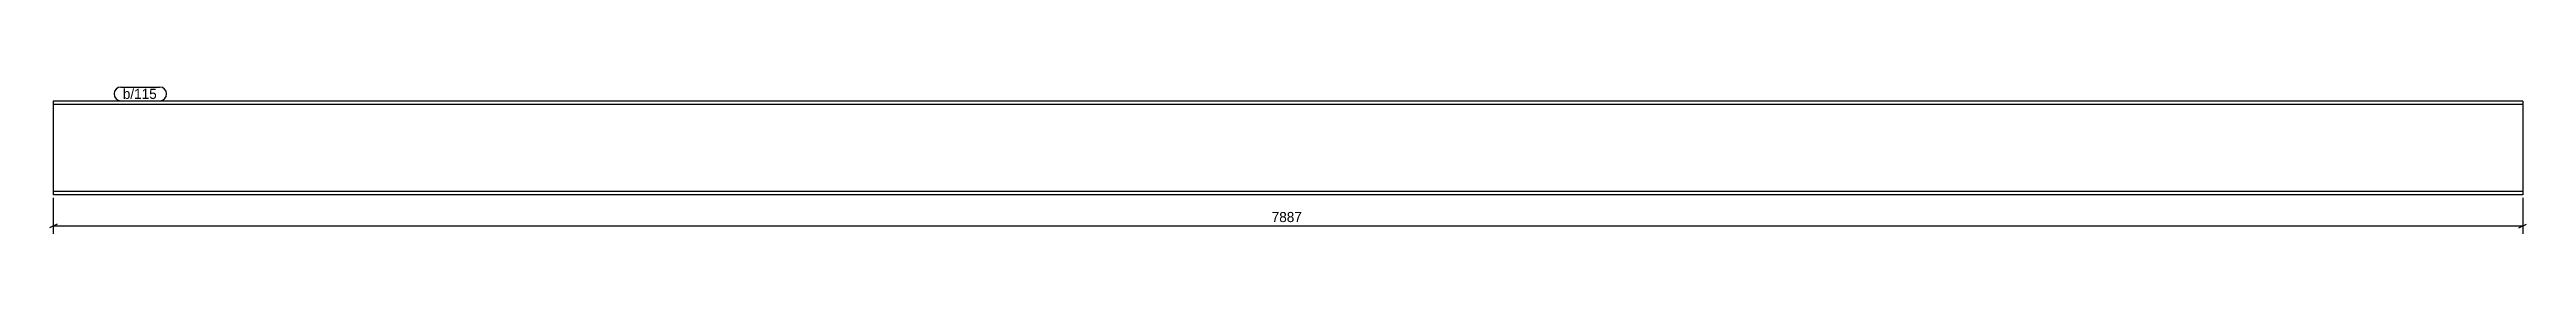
# Model space of a CAD drawing. Header units: millimetres. Extents: x 32 to 7943, y 32 to 503.
import ezdxf

# ---------------------------------------------------------------- set-up
doc = ezdxf.new("R2010")
doc.units = ezdxf.units.MM
doc.styles.add('Comic Sans MS', font='COMIC.TTF', dxfattribs={"height": 0.2})

msp = doc.modelspace()

# ---------------------------------------------------------------- linework, layer by layer
at = {"color": 7, "linetype": 'Continuous'}
for p, q in [((7930.6, 457.6), (44, 457.6)), ((44, 457.6), (44, 157.6)), ((7930.6, 446.9), (44, 446.9)), ((7930.6, 457.6), (7930.6, 157.6)), ((7930.6, 168.3), (44, 168.3)), ((7930.6, 157.6), (44, 157.6))]:
    msp.add_line(p, q, dxfattribs=at)
at = {"color": 8, "linetype": 'Continuous'}
for p, q in [((44, 147.6), (44, 32)), ((7930.6, 147.6), (7930.6, 32)), ((56, 63.6), (32, 51.6)), ((44, 57.6), (7930.6, 57.6)), ((7918.6, 51.6), (7942.6, 63.6))]:
    msp.add_line(p, q, dxfattribs=at)

# ---------------------------------------------------------------- next in the draw order: wipeouts: each hides what was drawn before it
at = {"color": 0}
for points in [[(377.7, 464.6), (377.7, 496.6), (266, 496.6), (266, 464.6)], [(4045.8, 63.6), (4045.8, 108.4), (3928.8, 108.4), (3928.8, 63.6)]]:
    msp.add_wipeout(points, dxfattribs=at)

# ---------------------------------------------------------------- next in the draw order: texts
at = {"color": 3, "style": 'Comic Sans MS'}
msp.add_text('7887', height=32.38, dxfattribs=at).set_placement((3935.2, 70))

# ---------------------------------------------------------------- next in the draw order: wipeouts: each hides what was drawn before it
at = {"color": 0}
msp.add_wipeout([(377.7, 464.6), (377.7, 496.6), (266, 496.6), (266, 464.6)], dxfattribs=at)

# ---------------------------------------------------------------- next in the draw order: linework, layer by layer
at = {"color": 7, "linetype": 'Continuous'}
for p, q in [((260, 502.6), (383.7, 502.6)), ((260, 458.6), (383.7, 458.6))]:
    msp.add_line(p, q, dxfattribs=at)
for centre, start, end in [((260, 480.6), 90, 270), ((383.7, 480.6), 270, 90)]:
    msp.add_arc(centre, 22, start, end, dxfattribs=at)

# ---------------------------------------------------------------- next in the draw order: texts
at = {"color": 3, "style": 'Comic Sans MS'}
msp.add_text('b/115', height=32.38, dxfattribs=at).set_placement((266, 464.6))

doc.saveas('drawing.dxf')
